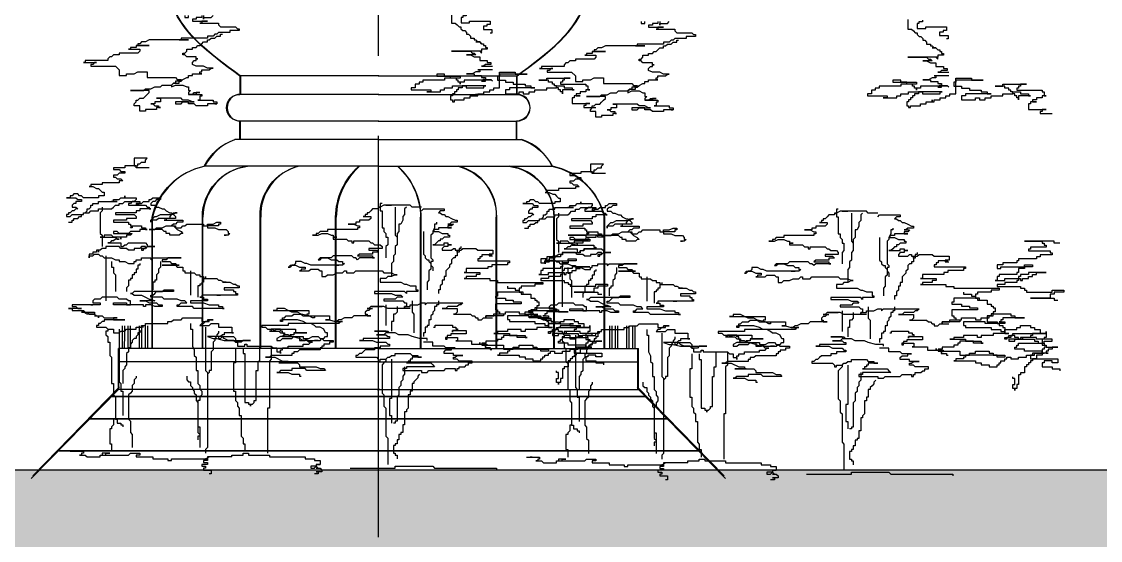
# Model space of a CAD drawing. Header units: metres. Extents: x 563124 to 573994, y 2062953 to 2068466.
# Drawn here: x 572619.99 to 572637.08, y 2065780.69 to 2065788.91 of the extents above; entities that cross this region are included whole.
import ezdxf

# ---------------------------------------------------------------- set-up
doc = ezdxf.new("R2010")
doc.units = ezdxf.units.M
doc.linetypes.add('CENTERX2', pattern=[101.6, 63.5, -12.7, 12.7, -12.7])
doc.layers.get('0').update_dxf_attribs({"linetype": 'CONTINUOUS'})
for name, color, linetype in [('00 - hatch GT', 8, 'CONTINUOUS'), ('cg', 6, 'CONTINUOUS'), ('duong', 4, 'CONTINUOUS'), ('MC2', 9, 'CONTINUOUS'), ('MCN', 7, 'CONTINUOUS'), ('moi', 7, 'CONTINUOUS')]:
    doc.layers.add(name, color=color, linetype=linetype)
doc.layers.add('Kichthuoc', color=86, linetype='CONTINUOUS', lineweight=25)

# ---------------------------------------------------------------- blocks, each defined once
blk = doc.blocks.new('cd')
at = {"layer": 'cg', "color": 8, "linetype": 'ByBlock'}
for p, q in [((-1.1177, 0.5497), (-1.1177, 0.5133)), ((-1.0921, 0.5497), (-1.0921, 0.5139)), ((-1.0421, 0.5497), (-1.0421, 0.5139)), ((-1.0164, 0.5497), (-1.0165, 0.5133)), ((1.0265, 0.5502), (1.0265, 0.5139)), ((1.0521, 0.5502), (1.0521, 0.5144)), ((1.1021, 0.5502), (1.1021, 0.5144)), ((1.1278, 0.5502), (1.1278, 0.5139)), ((-1.1177, 0.5133), (-1.1178, 0.4498)), ((-1.0921, 0.5133), (-1.0921, 0.4504)), ((-1.0421, 0.5133), (-1.0421, 0.4504)), ((-1.0165, 0.5133), (-1.0165, 0.4498)), ((1.0265, 0.5139), (1.0264, 0.4503)), ((1.0521, 0.5139), (1.0521, 0.4509)), ((1.1021, 0.5139), (1.1021, 0.4509)), ((1.1278, 0.5139), (1.1277, 0.4503))]:
    blk.add_line(p, q, dxfattribs=at)
at = {"layer": 'duong', "color": 8}
for p, q in [((-0.6071, 1.6493), (-0.6071, 1.5677)), ((0.0012, 1.6493), (-0.6071, 1.6493)), ((0.0012, 1.6493), (0.6096, 1.6493)), ((0.6096, 1.6493), (0.6096, 1.5677)), ((0.0012, 1.5677), (-0.6071, 1.5677)), ((0.0012, 1.5677), (0.6096, 1.5677)), ((-0.6071, 1.3689), (-0.6071, 1.4506)), ((0.0012, 1.4506), (-0.6071, 1.4506)), ((0.0012, 1.4506), (0.6096, 1.4506)), ((0.6096, 1.3689), (0.6096, 1.4506)), ((-0.6071, 1.3689), (-0.6287, 1.3689)), ((0.0012, 1.3689), (-0.6071, 1.3689)), ((0.0012, 1.3689), (0.6096, 1.3689)), ((0.6096, 1.3689), (0.6311, 1.3689)), ((0.0012, 1.2518), (-0.7635, 1.2518)), ((0.0012, 1.2518), (0.7659, 1.2518)), ((-0.9935, 0.4505), (-0.9935, 1.0283)), ((-0.772, 0.4505), (-0.772, 1.0283)), ((-0.5179, 0.4505), (-0.5179, 1.0283)), ((-0.1857, 0.4505), (-0.1857, 1.0283)), ((0.1881, 0.4505), (0.1881, 1.0283)), ((0.5204, 0.4505), (0.5204, 1.0283)), ((0.7744, 0.4505), (0.7744, 1.0283)), ((0.9959, 0.4505), (0.9959, 1.0283)), ((-1.1413, 0.3919), (-1.1413, 0.4505)), ((0.0012, 0.4505), (-1.1413, 0.4505)), ((0.0012, 0.4505), (1.1438, 0.4505)), ((1.1438, 0.3919), (1.1438, 0.4505)), ((-1.1413, 0.2705), (-1.1413, 0.3919)), ((0.0012, 0.3919), (-1.1413, 0.3919)), ((0.0012, 0.3919), (1.1438, 0.3919)), ((1.1438, 0.2705), (1.1438, 0.3919)), ((-1.5205, -0.1101), (-1.1386, 0.2819)), ((-1.1748, 0.2388), (1.1759, 0.2388)), ((-0.0064, 0.2705), (-1.1413, 0.2705)), ((-0.0057, 0.2705), (1.1438, 0.2705)), ((1.1438, 0.2705), (1.5273, -0.1212)), ((-1.2717, 0.1405), (1.271, 0.1405)), ((-1.4085, 0), (1.4085, 0))]:
    blk.add_line(p, q, dxfattribs=at)
for centre, major_axis, start_param, end_param in [((-0.6071, 1.5091), (-0.0414, 0.0414), -0.785398, 2.356194), ((0.6096, 1.5091), (0.0414, 0.0414), 3.926991, 7.068583), ((-0.5572, 1.1505), (0.1625, 0.1625), 1.101602, 1.899896), ((0.5597, 1.1505), (-0.1625, 0.1625), 4.383289, 5.181584), ((-0.7022, 0.9586), (-0.2118, 0.2118), -0.579266, 0.550707), ((-0.5457, 1.0272), (0.16, 0.16), 0.908256, 2.351535), ((-0.296, 1.0365), (0.157, 0.157), 1.032265, 2.393134), ((0.1223, 1.0227), (-0.2178, 0.2178), -0.053102, 0.767476), ((-0.1198, 1.0227), (0.2178, 0.2178), 5.515709, 6.336287), ((0.2985, 1.0365), (0.157, 0.157), 5.460847, 6.821716), ((0.5482, 1.0272), (-0.16, 0.16), 3.93165, 5.374929), ((0.7046, 0.9586), (0.2118, 0.2118), 5.732479, 6.862451)]:
    blk.add_ellipse(centre, major_axis=major_axis, ratio=1, start_param=start_param, end_param=end_param, dxfattribs=at)
for points in [[(-0.6085, 1.6493), (-0.7423, 1.748), (-0.9623, 1.9104), (-0.9114, 2.1678), (-0.8915, 2.2688)], [(0.611, 1.6493), (0.7447, 1.748), (0.9647, 1.9104), (0.9139, 2.1678), (0.894, 2.2688)]]:
    blk.add_open_spline(points, degree=3, knots=[0, 0, 0, 0, 1.43643, 2.363038, 2.363038, 2.363038, 2.363038], dxfattribs=at)
blk = doc.blocks.new('A$C3894325E')
at = {"color": 3}
for points in [[(16.73, 64.76), (16.73, 64.5), (17.26, 64.5), (17.26, 64.76)], [(19.39, 64.76), (19.39, 64.23), (19.39, 64.5), (20.45, 64.5), (20.72, 64.76)], [(54.45, 65.03), (54.45, 63.7), (54.98, 63.7), (55.25, 63.44), (55.51, 63.17), (55.78, 63.17), (55.78, 62.91), (56.04, 62.64), (56.31, 62.64), (56.57, 62.38), (56.57, 62.11), (56.84, 62.11), (57.11, 61.84), (57.11, 61.58), (57.64, 61.58), (57.64, 61.31), (57.9, 61.31), (58.17, 61.05), (58.43, 61.05), (58.7, 60.78), (58.43, 61.05), (57.9, 61.05), (58.43, 61.05), (58.7, 60.78), (58.96, 60.78), (58.96, 60.52), (59.23, 60.52), (59.23, 60.25), (59.5, 60.25), (59.5, 59.99), (58.7, 59.99), (58.7, 59.72), (58.43, 59.72), (58.7, 59.46), (58.7, 59.72), (54.45, 59.72), (57.11, 59.72), (57.37, 59.46), (57.64, 59.46), (57.9, 59.19), (56.57, 59.19), (57.11, 59.19), (57.64, 58.92), (58.43, 58.92), (58.43, 58.39), (59.5, 58.39), (59.5, 58.13), (60.03, 58.13), (60.03, 57.86), (59.23, 57.86), (58.96, 57.6), (58.7, 57.6), (60.25, 57.6)], [(56.52, 64.96), (56.52, 64.72), (56.03, 64.72), (56.03, 64.48), (55.79, 64.48), (55.79, 63.75), (57, 63.75), (57, 63.99), (59.92, 63.99), (59.92, 63.5), (59.44, 63.5), (59.44, 63.26), (58.95, 63.26), (58.95, 62.77), (60.16, 62.77), (60.16, 62.29), (59.92, 62.29)], [(19.12, 64.76), (19.12, 64.5), (18.33, 64.5), (18.33, 64.23), (17.8, 64.23), (17.8, 63.97), (19.92, 63.97), (19.12, 63.97), (19.12, 63.7), (18.86, 63.7), (21.51, 63.7), (21.51, 63.44), (21.78, 63.17), (23.9, 63.17), (24.17, 62.91), (24.44, 62.91), (24.44, 62.64), (23.11, 62.64), (23.11, 62.38), (21.51, 62.38), (21.25, 62.11), (20.98, 62.11), (20.72, 61.84), (19.92, 61.84), (19.92, 61.58), (16.2, 61.58), (16.2, 61.31), (15.94, 61.31), (17.26, 61.31), (11.69, 61.31), (11.16, 61.05), (10.62, 61.05), (10.36, 60.78), (10.09, 60.78), (10.09, 60.52), (9.83, 60.52), (11.69, 60.52), (9.83, 60.52), (9.83, 60.25), (9.03, 60.25), (9.03, 59.99), (8.76, 59.99), (10.36, 59.99), (10.36, 59.72), (10.09, 59.46), (7.44, 59.46), (7.44, 59.19), (6.64, 59.19), (6.37, 58.92), (6.11, 58.92), (5.84, 58.66), (5.84, 58.39), (2.66, 58.39), (2.66, 58.13), (2.39, 58.13), (4.25, 58.13), (3.98, 58.13), (3.72, 57.86), (3.45, 57.86), (3.45, 57.6), (6.91, 57.6), (7.44, 57.07), (7.44, 56.27), (8.5, 56.27), (8.5, 56.54), (9.56, 56.54), (10.09, 56.8), (11.42, 56.8), (11.42, 56), (15.41, 56), (15.67, 55.74), (16.2, 55.74), (16.2, 55.47), (15.41, 55.47), (15.41, 55.21), (15.14, 55.21), (14.87, 54.94), (14.87, 54.68), (15.41, 54.94), (16.47, 54.94), (17, 54.68), (17.26, 54.68), (17.26, 54.15), (17.53, 54.15), (17.26, 53.88), (17.26, 53.62), (17.8, 53.62), (18.06, 53.88), (18.86, 53.88), (18.33, 53.88), (18.33, 53.62), (17.26, 53.62), (19.12, 53.62), (19.12, 53.35), (18.86, 53.35), (18.86, 52.82), (18.59, 52.82), (20.72, 52.82), (20.72, 52.55), (21.25, 52.55), (21.25, 52.29), (20.98, 52.29), (21.25, 52.29), (19.92, 52.29), (19.92, 52.02), (18.33, 52.02), (18.06, 52.29), (17.26, 52.29), (17.26, 52.55), (15.41, 52.55), (15.41, 52.29), (16.2, 52.29), (16.47, 52.55), (18.06, 52.55), (17.8, 52.55), (17.26, 52.82), (16.47, 52.82), (16.2, 53.09), (12.75, 53.09), (13.28, 53.09), (13.28, 52.55), (12.48, 52.55), (12.48, 52.29), (11.95, 52.29), (12.22, 52.29), (12.48, 52.02), (13.01, 52.02), (13.01, 51.76), (13.28, 51.76), (12.75, 51.76), (12.75, 51.49), (11.16, 51.49), (11.16, 51.23), (10.36, 51.23), (10.36, 52.02), (9.56, 52.02), (9.56, 52.29), (9.83, 52.55), (9.83, 52.82), (10.09, 52.82), (10.36, 53.09), (10.89, 53.09), (11.16, 53.35), (11.42, 53.62), (11.69, 53.88), (11.69, 54.15), (9.03, 54.15), (10.89, 54.15), (11.16, 54.41), (11.95, 54.41), (12.48, 54.68), (13.28, 54.68), (13.55, 54.94), (14.87, 54.94), (15.14, 55.21), (15.94, 55.21), (15.94, 55.47), (16.2, 55.47), (16.47, 55.74), (17, 56), (17.26, 56), (17.26, 56.27), (17.8, 56.27), (17.8, 56.54), (19.12, 56.54), (18.86, 56.54), (18.86, 56.8), (19.12, 56.8), (19.12, 57.07), (20.19, 57.07), (20.45, 57.33), (20.72, 57.33), (19.92, 57.33), (19.39, 57.6), (18.33, 57.6), (17.8, 57.86), (17.8, 58.13), (18.06, 58.39), (18.33, 58.39), (18.33, 58.66), (18.59, 58.66), (18.33, 58.66), (18.33, 58.92), (17, 58.92), (16.73, 59.19), (16.47, 59.19), (16.47, 59.46), (16.73, 59.46), (17, 59.72), (17, 59.99), (17.8, 59.99), (17.8, 60.25), (18.33, 60.25), (18.59, 60.52), (18.86, 60.52), (19.12, 60.78), (19.39, 61.05), (19.92, 61.05), (19.92, 61.31), (20.19, 61.31), (20.45, 61.58), (20.98, 61.58), (21.25, 61.84), (21.78, 61.84), (21.78, 62.11), (22.05, 62.11)], [(60.13, 55.64), (56.24, 55.64), (56.24, 55.36), (55.69, 55.36), (55.69, 55.08), (55.69, 55.36), (55.41, 55.36), (55.41, 55.64), (55.13, 55.64), (55.13, 55.92), (54.3, 55.92), (54.3, 56.19), (53.46, 56.19), (53.46, 56.47), (52.35, 56.47), (52.35, 56.19), (55.69, 56.19), (55.69, 55.92), (53.46, 55.92), (53.46, 55.64), (50.41, 55.64), (50.41, 55.36), (49.85, 55.36), (49.85, 55.08), (49.3, 55.08), (49.3, 54.53), (48.74, 54.53), (48.74, 54.25), (51.52, 54.25), (51.52, 53.97), (50.96, 53.97), (52.91, 53.97), (52.91, 54.25), (53.46, 54.25), (53.46, 54.53), (54.57, 54.53), (54.57, 54.81), (56.52, 54.81), (56.52, 54.53), (59.02, 54.53), (59.02, 54.81), (59.3, 54.81), (55.96, 54.81), (55.96, 54.53), (55.41, 54.53), (55.41, 54.25), (55.13, 54.25), (55.13, 53.97), (54.85, 53.97), (54.85, 53.7), (54.57, 53.7), (54.57, 53.42), (54.3, 53.42), (54.3, 52.86), (54.57, 52.86), (54.57, 52.59), (54.85, 52.59), (54.85, 52.86), (56.24, 52.86), (56.24, 53.14), (57.07, 53.14), (57.07, 53.42), (57.91, 53.42), (57.91, 53.7), (57.91, 53.42), (58.18, 53.42), (58.18, 53.7), (59.02, 53.7), (59.02, 53.97), (59.85, 53.97), (59.85, 54.25), (60.41, 54.25), (60.41, 54.53), (61.24, 54.53), (61.24, 56.75), (63.46, 56.75), (63.46, 56.47), (65.13, 56.47), (61.24, 56.47), (61.24, 56.19), (60.96, 56.19), (60.96, 55.64), (62.07, 55.64), (62.07, 55.36), (63.18, 55.36), (63.18, 55.08), (64.85, 55.08), (64.85, 54.81), (65.68, 54.81), (65.68, 54.53), (66.24, 54.53), (62.63, 54.53), (62.63, 54.25), (62.07, 54.25), (62.07, 53.7), (64.02, 53.7), (64.02, 53.97), (64.57, 53.97), (64.57, 53.7), (65.41, 53.7), (65.41, 53.97), (66.24, 53.97), (66.24, 54.25), (67.91, 54.25), (67.91, 54.53), (69.29, 54.53), (69.29, 54.81), (70.4, 54.81), (70.4, 54.53), (71.52, 54.53), (71.52, 54.25), (71.79, 54.25), (70.13, 54.25), (70.13, 53.7), (70.13, 53.97), (69.85, 53.97), (69.85, 54.25), (69.57, 54.25), (69.57, 54.53), (69.29, 54.53), (69.29, 54.81), (69.02, 54.81), (69.02, 55.08), (68.74, 55.08), (68.74, 55.36), (68.18, 55.36), (68.18, 55.64), (66.79, 55.64), (67.91, 55.64), (67.91, 55.92), (71.24, 55.92), (70.4, 55.92), (70.4, 55.64), (70.13, 55.64), (70.13, 55.36), (69.85, 55.36), (69.85, 55.08), (73.46, 55.08), (73.46, 54.81), (73.74, 54.81), (73.74, 54.25), (74.02, 54.25), (73.46, 54.25), (73.46, 53.97), (72.63, 53.97), (72.63, 53.7), (72.07, 53.7), (72.07, 53.42), (72.63, 53.42), (71.79, 53.42), (71.79, 53.14), (71.52, 53.14), (71.52, 52.31), (74.02, 52.31), (73.46, 52.31), (73.46, 52.03), (73.18, 52.03), (73.18, 51.75), (74.85, 51.75)], [(60.25, 57.07), (58.17, 57.07), (58.43, 57.07), (58.43, 56.8), (57.9, 56.8), (57.37, 56.54), (56.57, 56.54), (57.64, 56.54), (57.64, 56.27), (58.7, 56.27), (58.7, 56), (59.23, 56), (59.23, 55.74), (58.96, 55.74), (58.7, 55.47), (59.23, 55.47), (59.23, 55.74), (60.03, 55.74), (60.25, 55.52)], [(11.69, 43.26), (9.83, 43.26), (9.83, 43.53), (10.09, 43.53), (10.09, 43.8), (10.36, 43.8), (10.62, 44.06), (11.16, 44.06), (11.16, 44.33), (11.42, 44.59), (9.56, 44.59), (9.56, 43.53), (9.83, 43.53), (8.23, 43.53), (8.23, 43.26), (6.64, 43.26), (6.64, 43), (7.44, 43), (7.7, 42.73), (8.23, 42.73), (8.23, 42.47), (7.44, 42.47), (7.17, 42.2), (6.64, 42.2), (6.64, 41.94), (6.91, 41.94), (7.17, 41.67), (7.7, 41.67), (7.97, 41.41), (7.44, 41.41), (7.44, 41.14), (5.05, 41.14), (5.05, 40.88), (3.45, 40.88), (3.45, 40.61), (3.19, 40.61), (3.72, 40.61), (4.25, 40.34), (4.52, 40.34), (4.78, 40.08), (5.05, 39.81), (5.31, 39.81), (5.31, 39.28), (4.52, 39.28), (4.52, 39.02), (2.39, 39.02), (2.12, 39.28), (1.86, 39.28), (1.59, 39.55), (1.06, 39.55), (0.8, 39.28), (0.53, 39.28), (0.53, 39.02), (0, 39.02), (1.33, 39.02), (1.59, 38.75), (2.12, 38.75), (2.12, 38.49), (1.33, 38.49), (1.33, 38.22), (1.06, 38.22), (0.8, 37.96), (0.8, 37.69), (1.33, 37.69), (1.59, 37.43), (1.33, 37.43), (1.06, 37.16), (0.8, 37.16), (0.53, 36.89), (0.27, 36.89), (0.27, 36.63), (0, 36.63), (0, 36.36), (0.53, 36.36), (0.8, 36.63), (2.39, 36.63), (2.39, 36.89), (2.66, 36.89), (2.92, 37.16), (2.92, 37.43), (3.19, 37.43), (3.45, 37.69), (3.45, 37.96), (3.72, 37.96), (3.72, 38.22), (4.52, 38.22), (4.52, 38.49), (7.17, 38.49), (6.37, 38.49), (6.64, 38.49), (6.64, 38.75), (7.44, 38.75), (7.7, 39.02), (8.23, 39.02), (8.23, 39.28), (8.23, 39.02), (9.83, 39.02), (9.83, 38.75), (9.56, 38.49), (9.3, 38.49), (9.03, 38.22), (8.76, 38.22), (8.76, 37.96), (9.83, 37.96), (10.36, 38.22), (10.62, 38.22), (10.89, 38.49), (11.69, 38.49), (11.69, 38.75), (11.95, 38.75), (12.22, 39.02), (13.28, 39.02), (13.28, 38.75), (12.75, 38.75), (12.48, 38.49), (12.22, 38.49), (11.95, 38.22), (11.95, 37.96), (12.48, 37.96), (12.75, 37.69), (13.01, 37.69), (13.55, 37.43), (13.81, 37.43), (14.08, 37.16), (14.61, 36.89), (14.87, 36.89), (15.14, 36.63), (15.41, 36.36), (15.41, 36.1), (13.01, 36.1), (12.75, 35.83), (11.95, 35.83), (11.95, 35.57), (11.95, 35.83), (12.22, 36.1), (12.48, 36.36), (12.75, 36.36), (13.28, 36.63), (14.87, 36.63), (15.14, 36.89), (15.67, 36.89), (15.41, 36.89), (15.14, 36.63), (14.87, 36.63), (14.61, 36.36), (14.61, 36.1), (14.08, 36.1), (14.08, 35.83), (13.81, 35.83), (16.47, 35.83), (16.47, 35.57), (15.67, 35.57), (15.41, 35.3), (15.14, 35.3), (14.87, 35.04), (15.14, 35.04), (15.41, 34.77), (15.67, 34.51), (16.2, 34.24), (16.47, 33.97), (16.2, 33.97), (15.94, 33.71), (14.61, 33.71), (14.61, 33.97), (14.08, 33.97), (14.08, 34.24), (13.81, 34.24), (13.55, 34.51), (11.69, 34.51), (12.48, 34.51), (12.75, 34.77), (13.55, 34.77), (14.08, 35.04), (15.41, 35.04), (15.41, 34.77), (16.2, 34.77), (16.47, 35.04), (16.73, 35.04), (17, 35.3), (19.39, 35.3), (19.39, 35.04), (19.92, 35.04), (19.92, 35.3), (20.72, 35.3), (21.25, 35.57), (21.78, 35.57), (21.78, 35.3), (21.51, 35.3), (21.51, 35.04), (19.92, 35.04), (19.92, 34.77), (20.98, 34.77), (21.51, 34.51), (22.58, 34.51), (22.84, 34.24), (22.84, 33.97), (23.11, 33.97), (22.84, 33.71), (22.31, 33.71), (22.58, 33.71)], [(0.27, 35.57), (0.8, 35.57), (0.8, 35.83), (1.06, 35.83), (1.06, 36.1), (1.59, 36.1), (1.86, 36.36), (2.12, 36.36), (2.12, 36.63), (2.39, 36.63), (2.39, 36.89), (3.19, 36.89), (3.45, 37.16), (4.52, 37.16), (4.52, 37.43), (6.37, 37.43), (6.64, 37.69), (6.91, 37.96), (7.44, 37.96), (7.44, 38.22), (7.97, 38.22), (8.23, 38.49), (10.36, 38.49), (10.36, 38.22), (9.83, 38.22), (9.83, 37.96), (11.16, 37.96), (11.42, 37.69), (11.69, 37.69), (11.69, 37.43), (11.95, 37.43), (10.36, 37.43), (10.36, 37.16), (9.83, 37.16), (9.83, 36.89), (6.91, 36.89), (6.91, 36.63), (9.56, 36.63), (9.83, 36.36), (9.83, 36.1), (8.5, 36.1), (8.5, 35.83), (6.64, 35.83), (6.64, 35.57), (8.76, 35.57), (8.76, 35.3), (9.03, 35.3), (9.03, 35.04), (9.3, 35.04), (9.3, 34.77), (9.03, 34.77), (9.3, 35.04), (10.62, 35.04), (10.62, 34.77), (11.16, 34.77), (11.16, 34.51), (11.42, 34.51), (10.36, 34.51), (10.36, 34.24), (9.03, 34.24), (8.76, 33.97), (7.44, 33.97), (7.17, 34.24), (6.64, 34.24), (6.64, 33.97), (9.3, 33.97), (9.03, 33.71), (8.5, 33.71), (8.5, 33.44), (7.7, 33.44), (7.7, 33.18), (7.7, 33.44), (6.64, 33.44), (6.37, 33.71), (5.31, 33.71), (5.31, 33.44), (4.78, 33.44), (6.91, 33.44), (7.17, 33.18), (7.44, 33.18), (6.91, 33.18), (6.64, 32.91), (6.37, 32.91), (6.11, 32.65), (5.84, 32.65), (7.7, 32.65), (7.7, 32.12), (7.97, 32.12), (8.23, 32.38), (8.5, 32.38), (8.76, 32.65), (11.16, 32.65), (11.42, 32.38), (11.42, 32.12), (12.48, 32.12), (11.42, 32.12), (11.16, 31.85), (10.62, 31.85), (10.62, 31.59), (10.89, 31.59), (10.89, 31.85), (11.16, 31.85), (11.16, 32.12), (10.62, 32.12), (10.36, 31.85), (9.56, 31.85), (9.56, 31.59), (8.76, 31.59), (8.5, 31.85), (7.7, 31.85), (7.44, 32.12), (5.58, 32.12), (5.58, 31.85), (5.05, 31.85), (4.78, 31.59), (4.52, 31.59), (4.52, 31.32), (4.52, 31.59), (4.25, 31.59), (4.25, 31.32), (3.72, 31.32), (3.72, 31.05), (3.19, 31.05), (3.19, 30.52), (3.19, 30.79), (3.72, 30.79), (3.98, 31.05), (4.52, 31.05), (4.78, 30.79), (5.05, 30.79), (5.31, 30.52), (6.37, 30.52), (6.91, 30.26), (7.44, 30.26), (7.44, 29.99), (8.23, 29.99), (8.76, 29.73), (9.56, 29.73), (9.56, 29.99), (9.83, 29.99), (9.83, 30.26), (10.62, 30.26), (10.62, 30.52), (11.95, 30.52), (11.95, 30.26), (12.22, 30.52), (16.2, 30.52), (14.34, 30.52), (14.08, 30.26), (13.55, 30.26), (13.55, 29.99), (14.61, 29.99), (14.87, 29.73), (15.41, 29.73), (15.67, 29.46), (15.94, 29.46), (13.55, 29.46), (15.41, 29.46), (15.67, 29.2), (16.47, 29.2), (16.47, 28.67), (16.73, 28.67), (16.73, 28.4), (18.06, 28.4), (18.33, 28.14), (18.86, 28.14), (18.86, 27.87), (19.39, 27.87), (19.39, 27.6), (21.25, 27.6), (21.51, 27.34), (21.78, 27.34), (22.31, 27.07), (22.58, 27.07), (22.05, 27.07), (23.11, 27.07), (23.64, 26.81), (23.9, 26.81), (24.17, 26.54), (24.44, 26.54), (24.44, 26.28), (22.31, 26.28), (22.31, 26.01), (23.64, 26.01), (23.64, 25.75), (23.9, 25.75), (23.9, 25.48), (24.17, 25.48), (24.17, 25.22), (21.25, 25.22), (21.78, 25.22), (19.12, 25.22), (19.12, 24.95), (18.86, 24.95), (19.39, 24.95), (19.39, 24.68), (19.92, 24.68), (19.92, 24.42), (17.53, 24.42), (17.53, 24.15), (19.39, 24.15), (20.19, 23.89), (21.51, 23.89), (21.51, 23.62), (22.05, 23.62), (22.05, 23.36), (22.31, 23.36), (18.06, 23.36), (17.8, 23.62), (15.67, 23.62), (15.67, 23.89), (15.94, 23.89), (16.2, 24.15), (17, 24.15), (16.73, 24.42), (16.2, 24.42), (15.67, 24.68), (13.81, 24.68), (13.55, 24.95), (11.95, 24.95), (11.95, 25.22), (12.22, 25.22), (12.48, 25.48), (12.75, 25.75), (13.55, 25.75), (13.81, 26.01), (15.14, 26.01), (15.14, 25.75), (9.56, 25.75), (9.3, 25.48), (9.03, 25.48), (9.3, 25.48), (9.56, 25.22), (10.62, 25.22), (11.16, 24.95), (11.69, 24.68), (11.95, 24.68), (12.48, 24.42), (10.36, 24.42), (11.16, 24.42), (11.69, 24.15), (12.75, 24.15), (13.01, 23.89), (13.55, 23.89), (13.55, 23.62), (12.48, 23.62), (11.95, 23.89), (11.16, 23.89), (11.16, 23.62), (10.89, 23.62), (10.89, 23.89), (6.64, 23.89), (6.64, 24.15), (8.5, 24.15), (8.5, 23.89), (9.03, 23.89), (9.03, 24.42), (8.76, 24.42), (8.5, 24.68), (7.44, 24.68), (7.17, 24.95), (5.05, 24.95), (4.78, 24.68), (3.98, 24.68), (3.72, 24.42), (3.72, 24.15), (4.78, 24.15), (4.78, 23.89), (3.45, 23.89), (3.72, 23.89), (0.8, 23.89), (0.8, 23.62), (1.33, 23.62), (1.59, 23.36), (2.12, 23.36), (0.27, 23.36), (0.8, 23.36), (0.8, 23.09), (2.39, 23.09), (2.66, 22.83), (3.98, 22.83), (3.98, 22.56), (2.92, 22.56), (2.39, 22.83), (2.12, 22.83), (2.92, 22.83), (3.19, 22.56), (3.98, 22.56), (4.25, 22.3), (3.98, 22.3), (4.52, 22.3), (4.52, 22.03), (4.52, 22.3), (5.05, 22.3), (5.31, 22.03), (7.17, 22.03), (6.64, 22.03), (6.64, 21.76), (8.23, 21.76), (5.31, 21.76), (5.31, 21.5), (5.05, 21.5), (4.78, 21.23), (4.52, 21.23), (4.52, 20.97), (4.25, 20.97), (4.25, 20.7), (5.58, 20.7), (5.84, 20.44), (6.64, 20.44), (6.64, 19.91), (7.44, 19.91), (7.7, 20.17), (8.23, 20.17), (8.5, 20.44), (9.83, 20.44), (9.83, 20.7), (10.62, 20.7), (10.62, 20.97), (11.16, 20.97), (11.16, 21.23), (14.34, 21.23), (14.34, 21.5), (14.87, 21.5), (15.14, 21.76), (16.2, 21.76), (16.47, 22.03), (19.12, 22.03), (19.12, 21.5), (20.19, 21.5), (20.19, 21.76), (20.72, 21.76), (19.92, 21.76), (19.92, 21.5), (19.65, 21.5), (19.39, 21.23), (19.12, 21.23), (18.86, 20.97), (20.19, 20.97), (20.45, 21.23), (21.51, 21.23), (21.51, 20.7), (23.37, 20.7), (23.37, 19.91), (23.64, 19.91), (22.31, 19.91), (22.31, 19.64), (22.05, 19.64), (21.78, 19.38), (21.51, 19.38), (21.51, 19.11), (21.78, 19.11), (22.05, 19.38), (23.64, 19.38), (23.9, 19.11), (23.9, 18.85), (26.03, 18.85), (24.97, 18.85), (24.7, 18.58), (23.9, 18.58), (23.64, 18.85), (22.84, 18.85), (22.31, 19.11), (22.05, 19.38), (19.92, 19.38), (20.72, 19.11), (21.25, 19.11), (22.31, 18.85), (23.9, 18.85), (23.9, 18.58), (24.17, 18.58), (24.17, 18.05), (25.23, 18.05), (25.23, 18.31), (25.5, 18.31), (25.5, 18.05), (28.95, 18.05), (29.22, 17.78), (29.75, 17.78), (29.75, 17.25), (30.28, 17.25), (30.28, 16.99), (30.28, 17.52), (30.54, 17.52), (30.54, 17.78), (31.34, 17.78), (31.34, 18.05), (33.47, 18.05), (33.47, 18.31), (34.26, 18.31), (34.53, 18.58), (34.79, 18.58), (34.26, 18.58), (34, 18.85), (33.47, 18.85), (32.94, 19.11), (31.87, 19.38), (31.34, 19.64), (30.81, 19.64), (30.54, 19.91), (30.54, 20.17), (30.28, 20.17), (30.28, 20.44), (28.95, 20.44), (28.95, 20.17), (28.69, 20.17), (29.22, 20.17), (29.75, 20.44), (32.4, 20.44), (32.4, 19.91), (32.14, 19.91), (34, 19.91), (32.14, 19.91), (32.14, 19.64), (31.61, 19.64), (31.61, 19.38), (30.28, 19.38), (29.75, 19.11), (29.75, 18.85), (30.28, 18.85), (30.54, 19.11), (31.87, 19.11), (32.14, 19.38), (33.47, 19.38), (33.47, 19.11), (34, 19.11), (34, 18.85), (35.59, 18.85), (35.06, 18.85), (35.86, 18.85), (36.12, 19.11), (36.39, 19.11), (36.65, 19.38), (36.92, 19.38), (36.92, 19.91), (36.65, 19.91), (36.39, 20.44), (35.86, 20.7), (35.33, 20.7), (35.06, 20.97), (34.53, 21.23), (34, 21.23), (33.47, 21.5), (32.67, 21.76), (30.54, 21.76), (30.54, 21.5), (30.28, 21.5), (30.28, 21.76), (30.54, 21.76), (30.54, 22.03), (30.81, 22.03), (31.08, 22.3), (31.87, 22.3), (32.14, 22.56), (33.2, 22.56), (33.47, 22.3), (35.06, 22.3), (35.06, 22.03), (34.79, 22.03), (34.26, 22.3), (33.2, 22.56), (32.67, 22.83), (31.87, 22.83), (31.34, 23.09), (30.81, 23.36), (29.75, 23.36), (29.75, 23.09), (29.22, 23.09), (34.26, 23.09), (34.26, 22.56), (34, 22.56), (34, 22.3), (37.18, 22.3), (37.18, 21.76), (36.65, 21.76), (37.18, 21.76), (37.98, 21.5), (38.51, 21.5), (38.51, 21.23), (31.34, 21.23), (31.34, 20.97), (27.62, 20.97), (27.62, 20.7), (28.15, 20.7), (28.42, 20.44), (29.22, 20.44), (29.22, 20.17), (30.01, 20.17), (30.28, 19.91), (30.81, 19.91), (30.81, 19.64), (30.54, 19.38), (32.94, 19.38), (32.94, 18.85), (33.73, 18.85), (34, 19.11), (34.26, 19.11), (34.79, 19.38), (35.59, 19.38), (35.86, 19.11), (36.12, 19.11), (36.39, 18.85), (37.72, 18.85), (37.72, 18.58), (37.18, 18.58), (37.18, 18.31), (36.39, 18.31), (36.39, 18.05), (36.12, 18.05), (36.12, 17.78), (35.86, 17.78), (35.86, 17.52), (32.94, 17.52), (32.67, 17.25), (32.14, 17.25), (32.14, 16.99), (31.87, 16.99), (31.87, 16.72), (28.95, 16.72), (28.69, 16.46), (28.15, 16.46), (29.48, 16.46), (30.54, 15.93), (31.34, 15.93), (31.34, 15.66), (31.61, 15.66), (30.01, 15.66), (32.67, 15.66), (32.94, 15.39), (32.94, 15.13), (35.33, 15.13), (35.86, 14.86), (36.39, 14.86), (36.65, 14.6), (34, 14.6), (33.73, 14.86), (31.87, 14.86), (31.87, 14.6), (30.28, 14.6), (30.01, 14.33), (29.75, 14.33), (31.34, 14.33), (31.87, 14.07), (32.94, 14.07), (32.94, 13.8), (33.2, 13.8)], [(44.62, 38.22), (44.36, 38.22), (44.36, 37.16), (44.62, 37.16), (44.62, 34.77), (44.89, 34.77), (44.89, 34.24), (45.15, 33.97), (45.15, 33.44), (45.42, 33.44), (45.42, 32.38), (45.15, 32.12), (45.15, 30.52)], [(5.05, 37.69), (5.05, 37.16), (4.78, 36.89), (4.78, 33.97), (5.05, 33.71), (5.05, 32.12)], [(50.2, 37.69), (48.87, 37.69), (48.61, 37.96), (45.15, 37.96), (45.95, 37.96), (44.89, 37.96), (44.36, 37.69), (44.09, 37.69), (44.36, 37.69), (44.09, 37.69), (44.09, 37.43), (43.29, 37.43), (43.03, 37.16), (42.76, 36.89), (42.5, 36.89), (42.5, 36.63), (42.23, 36.63), (42.23, 36.36), (41.97, 36.36), (43.03, 36.36), (43.03, 36.1), (42.76, 35.83), (41.43, 35.83), (41.43, 35.57), (40.9, 35.57), (40.9, 35.3), (39.84, 35.3), (40.64, 35.3), (41.17, 35.04), (41.43, 35.04), (41.43, 34.77), (41.17, 34.77), (41.17, 34.51), (36.92, 34.51), (36.92, 34.24), (35.86, 34.24), (35.59, 33.97), (35.33, 33.97), (35.33, 33.71), (34.79, 33.71), (35.59, 33.71), (36.12, 33.97), (36.92, 33.97), (37.45, 33.71), (37.72, 33.71), (37.72, 33.44), (38.25, 33.44), (37.72, 33.44), (37.72, 33.18), (39.58, 33.18), (39.84, 32.91), (40.37, 32.91), (40.37, 32.65), (40.64, 32.65), (40.64, 32.91), (42.76, 32.91), (43.03, 32.65), (43.29, 32.65), (43.56, 32.38), (44.36, 32.38), (44.62, 32.12), (44.62, 31.85), (42.76, 31.85), (42.76, 31.59), (43.82, 31.59), (44.09, 31.32), (43.29, 31.32), (43.29, 31.05), (41.43, 31.05), (41.17, 30.79), (43.29, 30.79), (43.29, 30.52), (43.56, 30.52), (41.43, 30.52), (41.17, 30.26), (40.9, 30.52), (40.64, 30.52), (40.37, 30.79), (37.72, 30.79), (37.45, 30.52), (35.86, 30.52), (35.59, 30.26), (35.86, 30.26), (36.12, 30.52), (36.92, 30.52), (37.45, 30.26), (38.25, 30.26), (38.51, 29.99), (39.04, 29.99), (39.04, 29.73), (39.31, 29.73), (39.04, 29.46), (37.98, 29.46), (38.51, 29.46), (34.53, 29.46), (34, 29.73), (33.73, 29.73), (33.2, 29.99), (32.4, 29.99), (32.4, 29.73), (32.14, 29.46), (31.87, 29.46), (31.61, 29.2), (31.34, 29.2), (31.61, 29.2), (31.61, 29.46), (32.4, 29.46), (32.94, 29.2), (33.73, 29.2), (33.73, 28.93), (33.2, 28.93), (33.2, 28.67), (32.94, 28.67), (34.26, 28.67), (34.53, 28.93), (35.59, 28.93), (35.86, 28.67), (36.12, 28.67), (36.12, 27.87), (36.65, 27.87), (36.92, 28.14), (37.72, 28.14), (38.25, 28.4), (39.04, 28.4), (39.31, 28.67), (39.58, 28.67), (39.58, 28.4), (40.64, 28.4), (40.9, 28.67), (44.62, 28.67), (44.89, 28.4), (45.95, 28.4), (46.48, 28.14), (46.75, 28.14), (46.48, 28.14), (45.95, 27.87), (45.42, 27.87), (45.15, 27.6), (44.36, 27.6), (44.36, 27.07), (47.28, 27.07), (47.81, 26.81), (48.07, 26.81), (48.61, 26.54), (49.4, 26.54), (49.4, 26.01), (49.67, 26.01), (49.67, 25.75), (48.07, 25.75), (48.07, 25.48), (47.81, 25.75), (43.56, 25.75), (43.56, 25.48), (45.95, 25.48), (46.48, 25.22), (47.28, 25.22), (47.54, 24.95), (46.75, 24.95), (46.48, 24.68), (44.89, 24.68), (44.89, 24.42), (47.54, 24.42), (47.81, 24.15), (48.07, 24.15), (48.07, 23.62), (47.81, 23.62), (47.81, 23.36), (47.81, 23.62), (48.61, 23.62), (48.61, 23.89), (49.67, 23.89), (50.2, 24.15), (50.73, 24.15), (50.73, 23.89), (51, 24.15), (55.78, 24.15), (55.78, 23.89), (55.78, 24.15), (56.04, 24.15), (55.78, 23.89), (55.51, 23.89), (55.25, 23.62), (53.92, 23.62), (53.65, 23.36), (53.12, 23.36), (55.25, 23.36), (55.25, 22.83), (54.98, 22.56), (54.71, 22.56), (57.11, 22.56), (57.37, 22.3), (57.64, 22.3), (57.9, 22.03), (58.17, 22.03), (58.17, 21.76), (58.7, 21.76), (58.96, 22.03), (60.25, 22.03)], [(48.07, 37.69), (47.81, 37.43), (47.81, 36.63), (47.54, 36.36), (47.54, 35.83), (47.28, 35.3), (47.01, 35.3), (47.01, 34.24), (46.75, 33.97), (46.75, 32.38), (46.48, 32.12), (46.48, 31.05), (46.22, 30.79), (46.22, 29.99), (45.95, 29.73), (45.95, 27.87)], [(46.48, 37.69), (46.48, 33.71), (46.75, 33.44), (46.75, 32.91)], [(50.2, 37.16), (50.47, 37.43), (53.39, 37.43), (53.39, 37.16), (52.86, 37.16), (52.59, 36.89), (52.86, 36.89), (53.12, 36.63), (53.39, 36.63), (53.65, 36.36), (53.92, 36.36), (54.45, 36.1), (54.98, 35.83), (55.25, 35.83), (55.25, 35.57), (54.45, 35.57), (54.18, 35.3), (53.92, 35.3), (54.71, 35.3), (54.45, 35.04), (53.92, 35.04), (53.92, 34.77), (54.45, 34.77), (52.59, 34.77), (52.59, 34.51), (52.06, 34.51), (51.79, 34.24), (52.59, 34.24), (53.12, 33.97), (53.92, 33.97), (53.92, 33.71), (54.18, 33.71), (54.18, 33.44), (53.39, 33.44), (53.12, 33.18), (52.86, 33.18), (52.86, 32.91), (52.59, 32.91), (52.32, 32.65), (52.06, 32.38), (51.79, 32.38), (53.39, 32.38), (53.39, 32.65), (53.92, 32.65), (53.92, 32.38), (54.45, 32.38), (53.92, 32.38), (53.92, 32.12), (53.39, 32.12), (53.12, 31.85), (53.12, 31.59), (54.45, 31.59), (54.71, 31.85), (54.98, 31.85), (54.98, 31.59), (55.25, 31.59), (55.25, 31.32), (55.25, 31.59), (55.78, 31.59), (56.04, 31.85), (57.9, 31.85), (58.17, 31.59), (60.29, 31.59), (60.29, 31.05), (59.76, 31.05), (59.76, 30.79), (60.25, 30.79)], [(52.32, 35.57), (52.32, 35.3), (52.06, 35.3), (52.06, 34.77), (51.79, 34.24), (51.79, 33.97), (51.53, 33.71), (51.53, 30.52), (51.79, 30.26), (51.79, 29.99), (51.53, 29.99), (51.53, 28.93), (51.26, 28.67), (51.26, 27.34), (51, 27.07), (51, 26.01)], [(50.47, 34.24), (50.47, 31.05), (50.73, 30.79), (50.73, 30.52), (51, 30.26), (51.26, 30.26), (51.26, 29.99), (51.53, 29.73), (51.53, 29.46), (51.79, 29.2), (51.79, 28.67)], [(75.96, 33.44), (75.13, 33.44), (75.13, 33.71), (70.96, 33.71), (73.46, 33.71), (73.46, 33.44), (73.74, 33.44), (73.74, 33.16), (74.02, 33.16), (74.02, 32.88), (71.79, 32.88), (71.79, 32.6), (71.52, 32.6), (71.52, 32.33), (74.57, 32.33), (74.57, 32.05), (74.85, 32.05), (74.85, 31.77), (73.18, 31.77), (73.18, 31.49), (72.63, 31.49), (72.63, 31.22), (70.13, 31.22), (70.13, 30.94), (69.85, 30.94), (69.85, 30.66), (67.91, 30.66), (67.91, 30.38), (67.07, 30.38), (67.07, 29.83), (67.63, 29.83), (67.63, 30.11), (70.96, 30.11), (70.96, 30.38), (72.07, 30.38), (72.07, 30.11), (70.96, 30.11), (70.96, 29.83), (70.13, 29.83), (70.13, 29.27), (69.85, 29.27), (69.85, 29), (67.35, 29), (67.35, 28.72), (67.07, 28.72), (67.07, 28.16), (66.79, 28.16), (68.18, 28.16), (68.18, 28.44), (70.4, 28.44), (70.4, 28.16), (70.68, 28.16), (70.68, 28.44), (71.52, 28.44), (71.52, 28.72), (72.07, 28.72), (72.07, 29), (72.63, 29), (72.63, 29.27), (74.02, 29.27), (71.52, 29.27), (71.52, 29), (70.4, 29), (70.4, 28.72), (70.13, 28.72), (70.13, 28.16), (69.85, 28.16), (69.85, 27.89), (68.18, 27.89), (68.18, 27.61), (67.07, 27.61), (67.07, 27.33), (70.4, 27.33), (70.4, 27.05), (70.96, 27.05), (70.96, 26.78), (71.24, 26.78), (71.24, 26.5), (74.85, 26.5), (74.85, 26.78), (76.51, 26.78), (76.51, 26.5), (75.13, 26.5), (75.13, 26.22), (74.57, 26.22), (74.57, 25.66), (71.79, 25.66), (75.13, 25.66), (75.13, 25.39), (75.68, 25.39)], [(55.78, 32.12), (55.78, 31.85), (55.51, 31.85), (55.51, 31.32), (55.25, 31.32), (55.25, 30.79), (54.98, 30.79), (54.98, 30.52), (54.71, 30.52), (54.45, 30.26), (54.45, 29.73), (54.18, 29.46), (54.18, 29.2), (53.65, 28.67), (53.65, 27.87), (53.39, 27.87), (53.39, 27.34), (53.12, 27.34), (53.12, 26.81), (52.86, 26.54), (52.86, 26.01), (52.59, 26.01), (52.59, 25.48)], [(5.58, 30.79), (5.58, 24.42)], [(60.13, 30.94), (58.74, 30.94), (58.74, 30.66), (58.46, 30.66), (58.46, 30.38), (58.18, 30.38), (58.18, 30.11), (62.63, 30.11), (62.63, 29.83), (62.35, 29.83), (62.35, 29.55), (60.13, 29.55), (60.13, 29.27), (59.57, 29.27), (59.57, 29), (56.52, 29), (56.52, 28.44), (56.24, 28.44), (58.46, 28.44), (58.46, 28.16), (57.91, 28.16), (57.91, 27.89), (56.52, 27.89), (56.52, 27.61), (56.24, 27.61), (59.85, 27.61), (59.85, 27.33), (60.96, 27.33), (60.96, 27.05), (67.35, 27.05), (67.35, 26.78), (66.24, 26.78), (66.24, 26.5), (64.29, 26.5), (64.29, 26.22), (64.02, 26.22), (64.02, 25.66), (64.29, 25.66), (64.29, 25.39), (64.57, 25.39), (64.57, 25.66), (60.96, 25.66), (60.96, 25.11), (60.68, 25.11), (60.68, 24.83), (62.07, 24.83), (62.07, 24.55), (63.18, 24.55), (63.18, 24.28), (64.29, 24.28), (64.29, 24), (60.68, 24), (60.68, 23.17), (60.96, 23.17), (60.96, 22.89), (61.24, 22.89), (61.24, 22.61), (61.8, 22.61), (61.8, 22.33), (59.3, 22.33), (59.3, 22.06), (59.3, 22.33), (60.41, 22.33), (60.41, 22.61), (62.07, 22.61), (62.07, 22.89), (64.02, 22.89), (64.02, 22.61), (64.85, 22.61), (64.85, 22.89), (65.96, 22.89), (65.96, 23.17), (66.52, 23.17), (66.52, 23.44), (69.02, 23.44), (69.02, 23.17), (69.57, 23.17), (69.57, 22.89), (70.96, 22.89), (67.91, 22.89), (67.91, 22.61), (67.63, 22.61), (67.63, 22.33), (67.35, 22.33), (68.18, 22.33), (68.18, 22.06), (65.41, 22.06), (65.41, 22.33), (62.35, 22.33), (62.35, 21.78), (62.63, 21.78), (62.63, 21.5), (66.24, 21.5), (66.24, 21.22), (67.63, 21.22), (67.63, 20.95), (68.18, 20.95), (68.18, 20.67), (66.52, 20.67), (66.52, 20.39), (64.85, 20.39), (64.85, 20.11), (64.29, 20.11), (64.29, 20.39), (62.35, 20.39), (62.35, 20.11), (60.96, 20.11), (60.96, 19.84), (60.41, 19.84), (62.63, 19.84), (62.63, 19.56), (64.85, 19.56), (64.85, 19.28), (65.13, 19.28), (63.74, 19.28), (63.74, 19.56), (61.8, 19.56), (61.8, 19.28), (61.52, 19.28), (61.52, 19), (60.96, 19), (60.96, 18.73), (59.3, 18.73), (59.3, 18.45), (58.74, 18.45), (58.74, 18.17), (61.8, 18.17), (61.8, 17.62), (63.18, 17.62), (63.18, 17.89), (64.02, 17.89), (64.02, 18.17), (65.96, 18.17), (65.96, 17.89), (66.52, 17.89), (66.52, 17.62), (68.18, 17.62), (68.18, 17.34), (67.07, 17.34), (67.07, 17.62), (62.63, 17.62), (62.63, 17.34), (62.35, 17.34), (62.35, 17.06), (61.24, 17.06), (61.24, 16.78), (60.96, 16.78), (64.02, 16.78), (64.02, 16.51), (64.85, 16.51), (64.85, 16.23), (65.96, 16.23), (65.96, 15.95), (67.07, 15.95), (67.07, 16.23), (67.35, 16.23), (67.35, 16.51), (67.63, 16.51), (67.63, 16.78), (68.18, 16.78), (68.18, 17.06), (68.46, 17.06), (68.46, 17.34), (69.02, 17.34), (69.02, 17.06), (70.13, 17.06), (70.13, 17.34), (71.24, 17.34), (71.24, 17.62), (72.35, 17.62), (72.35, 17.89), (73.74, 17.89), (73.46, 17.89), (73.46, 18.17), (70.96, 18.17), (70.96, 18.45), (69.57, 18.45), (69.57, 18.73), (69.85, 18.73), (69.85, 19), (70.13, 19), (70.13, 19.28), (73.74, 19.28), (73.74, 19.56), (74.85, 19.56), (74.85, 19.84), (72.63, 19.84), (72.63, 20.11), (70.68, 20.11), (70.68, 19.84), (70.13, 19.84), (70.13, 20.11), (69.57, 20.11), (69.57, 20.39), (69.02, 20.39), (69.02, 20.11), (68.46, 20.11), (68.46, 19.84), (68.18, 19.84), (68.18, 20.11), (68.74, 20.11), (68.74, 20.39), (69.29, 20.39), (69.29, 20.67), (74.02, 20.67), (74.02, 20.95), (74.02, 20.67), (72.07, 20.67), (72.07, 20.39), (71.79, 20.39), (71.79, 20.11), (70.4, 20.11), (70.4, 19.84), (68.74, 19.84), (68.74, 19.56), (69.57, 19.56), (69.57, 19.84), (72.35, 19.84), (72.35, 19.56), (72.9, 19.56), (72.9, 19.28), (73.46, 19.28), (73.46, 19), (74.02, 19), (74.02, 18.73), (75.68, 18.73), (74.85, 18.73), (74.85, 18.45), (74.29, 18.45), (74.29, 18.17), (74.02, 18.17), (74.02, 17.89), (74.29, 17.89), (72.07, 17.89), (72.07, 17.62), (71.79, 17.62), (71.79, 17.06), (75.68, 17.06), (75.68, 16.51), (74.85, 16.51), (74.85, 16.78), (73.74, 16.78), (73.74, 16.51), (73.46, 16.51), (73.46, 15.95), (74.85, 15.95), (74.85, 15.67), (75.96, 15.67), (75.96, 15.4)], [(6.37, 29.99), (6.37, 29.2), (6.64, 29.2), (6.64, 28.4), (6.91, 28.14), (6.91, 25.75)], [(10.36, 29.73), (10.36, 29.46), (10.09, 29.46), (10.09, 28.93), (9.83, 28.93), (9.83, 28.4), (9.56, 28.4), (9.56, 28.14), (9.3, 28.14), (9.3, 27.6), (9.03, 27.6), (9.03, 27.34), (8.76, 27.34), (8.76, 26.54), (8.5, 26.28), (8.5, 25.75)], [(13.28, 29.99), (13.28, 29.2), (13.01, 28.93), (13.01, 28.4), (12.75, 28.14), (12.75, 27.34), (12.48, 27.34), (12.48, 27.07), (12.22, 27.07), (12.22, 26.01)], [(17.53, 28.67), (17.53, 25.22)], [(19.65, 27.87), (19.65, 27.6), (19.39, 27.6), (19.39, 27.07), (19.12, 27.07), (19.12, 26.81), (18.86, 26.81), (18.86, 26.54), (18.59, 26.54), (18.59, 24.95)], [(62.35, 26.5), (62.35, 26.22), (63.46, 26.22), (63.46, 25.94), (64.02, 25.94), (64.02, 25.66), (64.29, 25.66), (64.29, 25.39), (65.68, 25.39), (65.68, 24.83), (66.24, 24.83), (66.24, 24.55), (66.52, 24.55), (66.52, 24.28), (66.79, 24.28), (66.79, 23.72), (66.52, 23.72), (66.52, 23.44), (66.24, 23.44), (66.24, 23.17), (65.68, 23.17), (65.68, 22.33), (67.07, 22.33), (67.07, 22.06), (67.35, 22.06), (67.35, 21.78), (67.91, 21.78), (67.91, 21.5), (68.18, 21.5), (68.18, 20.67), (68.74, 20.67), (68.18, 20.67), (68.18, 21.22), (69.85, 21.22), (69.85, 21.5), (70.4, 21.5), (70.4, 21.78), (71.79, 21.78), (71.79, 21.5), (72.35, 21.5), (72.35, 21.22), (73.18, 21.22), (73.18, 20.67), (74.02, 20.67), (74.02, 20.11), (73.74, 20.11), (73.74, 19.84), (73.46, 19.84), (73.46, 19.28), (73.74, 19.28), (73.74, 19), (74.02, 19), (74.02, 18.73), (73.74, 18.73), (73.74, 18.45), (73.46, 18.45), (73.46, 17.62), (72.63, 17.62), (72.63, 17.06), (72.07, 17.06), (72.07, 16.78), (71.79, 16.78), (71.79, 16.51), (71.52, 16.51), (71.52, 16.23), (71.24, 16.23), (71.24, 15.95), (70.96, 15.95), (70.96, 15.12), (70.4, 15.12), (70.4, 14.84), (70.13, 14.84), (70.13, 13.45), (69.85, 13.45), (69.85, 12.9), (69.57, 12.9), (69.57, 12.62), (69.57, 12.9), (69.29, 12.9), (69.29, 13.45), (69.57, 13.45), (69.57, 14.29), (69.29, 14.29), (69.29, 14.56)], [(48.87, 24.42), (48.87, 22.83), (49.14, 22.56), (49.14, 19.91)], [(52.59, 24.42), (52.59, 23.89), (52.32, 23.89), (52.32, 23.62), (52.06, 23.62), (52.06, 23.09), (51.79, 22.83), (51.79, 22.56), (51.53, 22.3), (51.53, 21.76), (51.26, 21.76), (51.26, 20.97), (51, 20.97), (51, 20.7), (50.73, 20.7), (50.73, 19.91), (50.47, 19.91), (50.47, 19.38)], [(48.61, 23.36), (45.42, 23.36), (44.89, 23.62), (43.29, 23.62), (44.62, 23.62), (43.03, 23.62), (42.76, 23.36), (42.5, 23.36), (43.29, 23.36), (43.03, 23.36), (42.76, 23.09), (42.5, 23.09), (42.23, 22.83), (42.23, 22.56), (42.5, 22.56), (42.5, 22.3), (43.03, 22.3), (40.64, 22.3), (40.37, 22.03), (39.31, 22.03), (38.78, 21.76), (38.51, 21.76), (38.25, 21.5), (37.98, 21.5), (39.04, 21.5), (38.78, 21.5), (38.51, 21.23), (38.25, 21.23)], [(45.15, 23.89), (45.15, 20.97)], [(46.75, 23.62), (46.75, 22.83), (46.48, 22.56), (46.22, 22.56), (46.22, 21.5), (45.95, 21.5), (45.95, 20.17)], [(5.84, 20.44), (5.84, 20.17), (5.58, 20.17), (5.58, 19.64), (5.84, 19.38), (5.84, 18.58), (6.11, 18.58), (6.11, 16.72), (6.37, 16.46), (6.37, 12.74), (6.64, 12.74), (6.64, 11.15), (6.91, 10.88), (6.91, 7.7), (7.17, 7.7), (7.17, 7.17), (7.7, 7.17), (7.7, 6.9), (7.97, 6.9), (7.97, 6.64)], [(7.44, 20.44), (7.44, 13.01), (7.7, 12.74), (7.7, 11.68), (7.97, 11.68), (7.97, 8.23)], [(10.89, 20.7), (10.62, 20.7), (10.62, 20.17), (10.36, 20.17), (10.36, 19.91), (10.09, 19.91), (10.09, 19.64), (9.83, 19.38), (9.83, 19.11), (9.56, 19.11), (9.3, 18.85), (9.3, 18.58), (9.03, 18.31), (9.03, 17.78), (8.76, 17.78), (8.76, 17.25), (8.5, 16.99), (8.5, 15.39), (8.23, 15.13), (8.23, 14.86), (7.97, 14.6), (7.97, 12.74)], [(17.53, 21.23), (17.53, 20.44), (17.8, 20.44), (17.8, 18.05), (18.06, 17.52), (18.06, 16.72), (18.33, 16.46), (18.33, 14.6), (18.59, 14.6), (18.59, 12.74), (18.86, 12.48), (18.86, 11.94), (19.12, 11.68), (19.12, 11.15), (18.86, 10.88), (18.86, 10.35), (18.59, 10.35), (18.59, 6.64), (18.86, 6.64), (18.86, 5.31), (18.59, 5.31), (18.59, 4.78)], [(19.65, 20.7), (19.65, 14.6), (19.92, 14.33), (19.92, 3.72), (19.65, 3.45), (19.65, 2.92)], [(21.51, 20.17), (21.51, 19.91), (21.25, 19.64), (21.25, 19.38), (20.98, 19.11), (20.98, 18.85), (20.72, 18.58), (20.72, 17.52), (20.45, 17.25), (20.45, 14.6), (20.19, 14.6), (20.19, 14.33), (19.92, 14.07), (19.92, 11.94)], [(51, 18.85), (51, 19.11), (49.93, 19.11), (48.87, 19.38), (48.34, 19.64), (47.01, 19.64), (46.48, 19.91), (45.42, 19.91), (45.15, 20.17), (43.56, 20.17), (45.42, 20.17), (45.68, 19.91), (45.15, 19.91), (44.89, 19.64), (43.82, 19.64), (45.15, 19.64), (45.42, 19.38), (45.68, 19.38), (45.68, 19.11), (41.97, 19.11), (41.97, 18.85), (41.43, 18.85), (43.29, 18.85), (43.82, 18.58), (45.15, 18.58), (45.42, 18.31), (45.68, 18.31), (45.68, 18.05), (44.36, 18.05), (44.36, 17.78), (43.56, 17.78), (43.56, 17.52), (42.23, 17.52), (41.97, 17.25), (41.7, 16.99), (41.43, 16.99), (41.17, 16.72), (40.9, 16.72), (40.9, 16.46), (43.82, 16.46), (44.09, 16.19), (44.09, 15.93), (44.36, 15.93), (44.36, 16.19), (45.15, 16.19), (45.42, 16.46), (45.68, 16.46), (45.95, 16.72), (46.48, 16.72), (46.48, 16.99), (48.61, 16.99), (48.87, 16.72), (49.67, 16.72), (49.67, 16.46), (50.2, 16.46), (48.87, 16.46), (48.87, 16.19), (48.61, 16.19), (48.61, 15.93), (48.34, 15.93), (48.34, 15.66), (48.07, 15.66), (51.53, 15.66), (51.79, 15.39), (52.06, 15.13), (48.07, 15.13), (48.07, 14.86), (47.54, 14.86), (47.54, 14.6), (50.2, 14.6), (50.2, 14.33), (51, 14.33), (51.26, 14.6), (53.39, 14.6), (53.65, 14.86), (54.98, 14.86), (54.98, 14.6), (55.25, 14.6), (55.25, 14.86), (55.51, 14.86), (55.51, 15.13), (56.31, 15.13), (56.57, 15.39), (56.84, 15.39), (56.84, 15.66), (57.37, 15.66), (57.37, 15.93), (55.51, 15.93), (55.25, 16.19), (54.71, 16.19), (54.71, 16.46), (54.98, 16.46), (55.25, 16.72), (56.04, 16.72), (54.71, 16.72), (54.71, 16.99), (53.39, 16.99), (53.39, 17.25), (53.65, 17.52), (54.45, 17.52), (54.45, 17.78), (54.98, 17.78), (53.65, 17.78), (53.39, 18.05), (51.79, 18.05), (51.79, 18.58), (50.47, 18.58)], [(51.9, 20.74), (52.14, 20.74), (52.14, 20.98), (54.57, 20.98), (54.57, 20.74), (55.06, 20.74), (55.06, 20.5), (55.3, 20.5), (55.3, 20.26), (54.57, 20.26), (54.57, 20.01), (54.57, 20.26), (56.52, 20.26), (56.52, 19.77), (54.33, 19.77), (54.33, 19.53), (53.84, 19.53), (53.84, 19.28), (53.6, 19.28), (53.6, 19.04), (53.84, 19.04), (53.84, 19.28), (55.3, 19.28), (55.3, 18.8), (55.06, 18.8), (57.25, 18.8), (57.25, 18.31), (58.46, 18.31), (58.46, 18.55), (58.46, 18.31), (59.44, 18.31), (59.44, 18.07), (59.19, 18.07), (59.19, 17.83), (59.92, 17.83), (59.92, 17.58), (60.16, 17.58)], [(23.9, 17.78), (23.9, 15.66), (23.64, 15.66), (23.64, 11.68), (23.9, 11.68), (23.9, 10.35), (24.17, 10.09), (24.17, 9.56), (24.44, 9.29), (24.44, 8.23), (24.7, 8.23), (24.7, 5.31), (24.97, 5.04), (24.97, 4.25), (25.23, 4.25), (25.23, 3.19)], [(24.97, 17.78), (24.97, 16.99), (25.23, 16.99), (25.23, 10.09), (25.76, 10.09), (25.76, 9.82), (26.03, 9.82), (26.03, 9.56), (26.03, 9.82), (26.29, 9.82), (26.56, 10.09), (26.56, 10.35), (26.83, 10.35), (26.83, 14.6), (27.09, 14.6), (27.09, 15.93), (27.36, 15.93), (27.36, 18.05)], [(28.95, 18.05), (28.95, 16.19), (28.69, 15.93), (28.69, 9.29), (28.42, 9.29), (28.42, 2.92)], [(45.15, 16.19), (45.15, 15.93), (44.89, 15.66), (44.62, 15.39), (44.62, 11.41), (44.89, 11.15), (44.89, 9.56), (45.15, 9.29), (45.15, 5.31), (45.42, 5.04), (45.42, 1.33)], [(45.95, 16.19), (45.95, 10.62), (45.68, 10.62), (45.68, 8.23), (45.95, 8.23), (45.95, 7.17)], [(9.83, 13.8), (9.83, 13.54), (9.56, 13.27), (9.56, 12.74), (9.3, 12.48), (9.3, 11.68), (9.03, 11.41), (8.76, 11.15), (8.76, 7.7), (9.03, 7.43), (9.03, 5.84), (9.3, 5.57), (9.3, 3.72)], [(17, 13.8), (17, 13.27), (17.26, 13.01), (17.53, 13.01), (17.53, 12.48), (17.8, 12.21), (17.8, 11.94), (18.06, 11.68), (18.06, 11.41), (18.33, 11.15), (18.33, 10.35), (18.59, 10.09), (18.59, 5.84), (18.86, 5.57), (18.86, 3.72)], [(47.81, 15.13), (47.81, 14.07), (47.54, 13.8), (47.54, 13.27), (47.28, 13.01), (47.28, 12.48), (47.01, 12.21), (47.01, 11.15), (46.75, 10.88), (46.75, 7.43), (46.48, 7.43), (46.48, 7.17), (46.22, 7.17)], [(49.93, 14.07), (49.67, 13.8), (49.67, 13.54), (49.4, 13.27), (49.14, 13.01), (49.14, 12.74), (48.87, 12.74), (48.87, 11.68), (48.61, 11.68), (48.61, 11.15), (48.34, 11.15), (48.34, 9.29), (48.07, 9.02), (48.07, 8.76), (47.81, 8.76), (47.81, 6.9), (47.54, 6.9), (47.54, 5.84), (47.28, 5.84), (47.28, 5.57), (47.01, 5.57), (47.01, 4.78), (46.75, 4.78), (46.75, 4.25), (46.48, 4.25), (46.48, 3.98), (46.22, 3.98), (46.22, 2.92), (46.48, 2.92), (46.48, 2.65), (46.75, 2.65), (46.75, 2.12)], [(6.91, 7.7), (6.64, 7.7), (6.64, 6.9), (6.37, 6.64), (6.37, 6.37), (6.11, 6.37), (6.11, 4.25), (6.37, 4.25), (6.37, 3.19)], [(0.53, 3.19), (1.33, 3.19), (1.06, 3.19), (2.39, 3.19), (2.39, 2.92), (2.12, 2.92), (2.12, 2.65), (1.86, 2.65), (2.66, 2.65), (2.92, 2.39), (4.78, 2.39), (4.78, 2.65), (5.58, 2.65), (5.58, 2.92), (6.11, 2.92), (5.05, 2.92), (5.05, 2.65), (8.76, 2.65), (9.03, 2.92), (10.36, 2.92), (10.36, 2.65), (9.83, 2.65), (9.83, 2.39), (12.22, 2.39), (12.22, 2.12), (14.34, 2.12), (14.34, 1.86), (14.87, 1.86), (14.87, 2.12), (19.65, 2.12), (20.19, 2.39)], [(23.37, 2.39), (19.92, 2.39), (19.92, 2.12), (19.65, 2.12), (19.92, 2.12), (19.92, 1.86), (19.39, 1.86), (19.39, 1.59), (19.92, 1.59), (19.92, 1.33), (19.12, 1.33), (19.12, 1.06), (19.65, 1.06), (19.65, 0.8), (19.39, 0.8), (19.39, 0.53), (20.45, 0.53), (20.45, 0), (20.19, 0)], [(23.37, 2.39), (23.37, 2.65), (24.97, 2.65), (24.97, 2.92), (25.76, 2.92), (25.76, 2.65), (28.69, 2.65), (28.69, 2.39), (33.73, 2.39), (33.73, 2.12), (35.06, 2.12), (35.06, 1.86), (35.86, 1.86), (35.86, 1.33), (35.33, 1.33), (35.86, 1.33), (35.33, 1.33), (35.33, 1.06), (34.53, 1.06), (34.53, 0.8), (35.06, 0.8), (35.33, 1.06), (35.59, 0.8), (35.33, 0.8), (35.86, 0.8), (36.12, 0.53), (36.12, 0.27), (35.33, 0.27), (35.59, 0.27), (35.59, 0), (35.06, 0)], [(40.11, 0.8), (46.48, 0.8), (46.48, 1.06), (51.79, 1.06), (52.06, 0.8), (60.82, 0.8), (60.82, 0.53)]]:
    blk.add_lwpolyline(points, dxfattribs=at)

msp = doc.modelspace()

# ---------------------------------------------------------------- hatches: boundary and pattern name
at = {"layer": '00 - hatch GT', "lineweight": -3}
h = msp.add_hatch(dxfattribs=at)
h.set_pattern_fill('AR-SAND', color=251, scale=0.1, style=0)
h.set_pattern_definition([(37.5, (4514.3622, 511.521), (-0.1600031296, 4.894132373), [0, -3.8608, 0, -4.318, 0, -4.1275]), (7.5, (4514.362, 511.521), (4.495232831, 7.168251006), [0, -2.0828, 0, -3.4798, 0, -1.3335]), (327.5, (4511.238, 511.521), (7.909923702, 0.014371847), [0, -1.27, 0, -4.572, 0, -5.969]), (317.5, (4511.238, 511.521), (7.635564525, 2.229293233), [0, -0.635, 0, -2.9972, 0, -3.429])])
h.paths.add_polyline_path([(572385.646, 2065770.291), (572385.646, 2065724.285), (572985.646, 2065724.285), (572985.64, 2065775.974), (572865.64, 2065775.974), (572865.574, 2065770.292), (572665.646, 2065772.595), (572665.646, 2065781.808), (572585.646, 2065781.808), (572585.646, 2065772.595)])

# ---------------------------------------------------------------- linework, layer by layer
at = {"layer": 'Kichthuoc', "color": 1, "linetype": 'CENTERX2', "lineweight": -3, "ltscale": 0.1}
msp.add_line((572625.646, 2065740.107), (572625.646, 2065832.29), dxfattribs=at)
at = {"layer": 'MC2', "color": 2, "linetype": 'Continuous', "lineweight": -3}
msp.add_line((572665.646, 2065781.808), (572585.646, 2065781.808), dxfattribs=at)

# ---------------------------------------------------------------- block references
at = {"layer": 'MCN', "lineweight": -3, "ltscale": 4, "yscale": 3.600000000093132, "zscale": 3.6}
for xscale in [-3.600000000093132, 3.600000000093132]:
    msp.add_blockref('cd', (572625.646, 2065782.111), dxfattribs=dict(at, xscale=xscale))
at = {"layer": 'moi', "linetype": 'Continuous', "xscale": 0.1120000001974404, "yscale": 0.1119999999646097, "zscale": 0.1119999999999777}
for p in [(572620.706, 2065781.749), (572627.932, 2065781.655)]:
    msp.add_blockref('A$C3894325E', p, dxfattribs=at)

doc.saveas('drawing.dxf')
